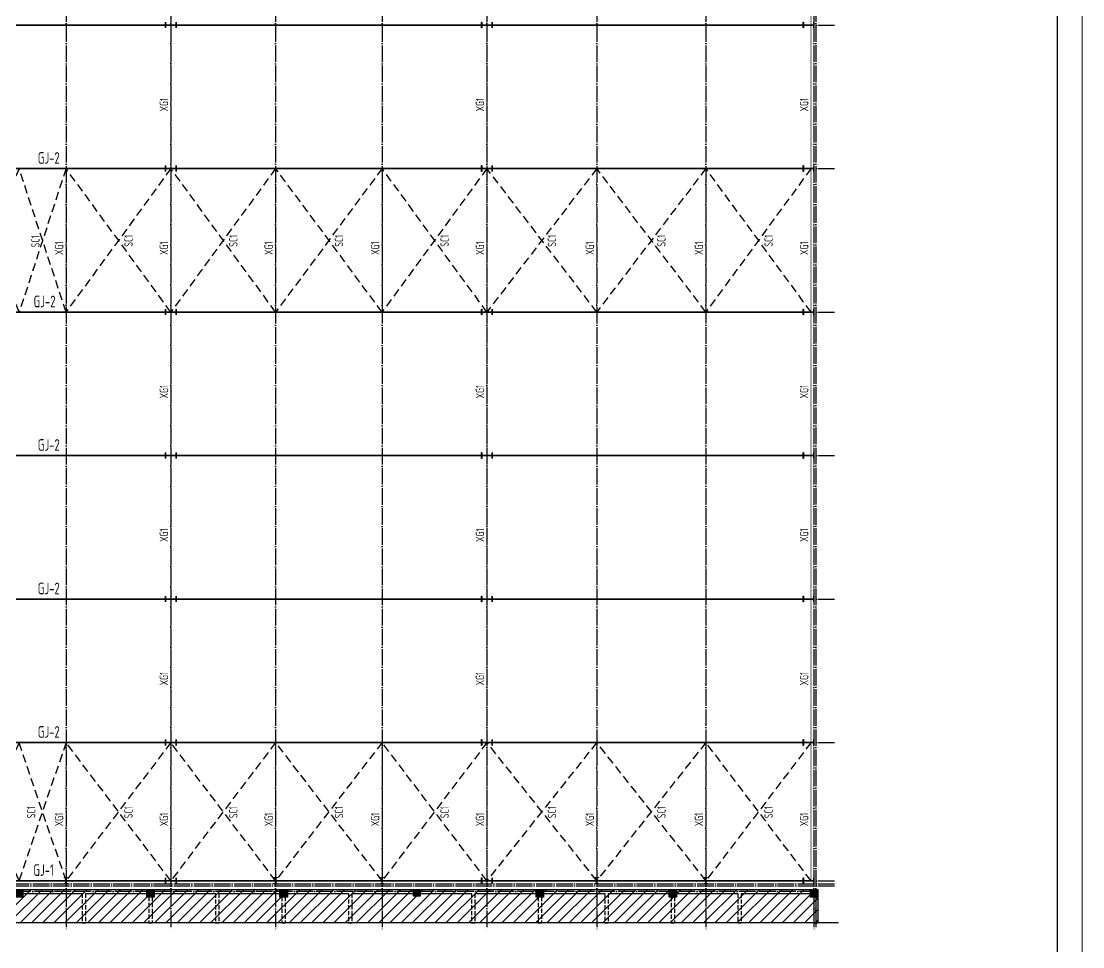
# Model space of a CAD drawing. Extents: x 447413 to 2975780, y -1432727 to 1301644.
# Drawn here: x 2679570 to 2743378, y -301533 to -245868 of the extents above; entities that cross this region are included whole.
import ezdxf
from ezdxf.enums import TextEntityAlignment as Align

# ---------------------------------------------------------------- set-up
doc = ezdxf.new("R2010")
doc.units = 0
doc.header["$LTSCALE"] = 1000
doc.header["$MEASUREMENT"] = 0
for name, pattern in [('DASH', [0.35, 0.25, -0.1]), ('DASHED', [0.75, 0.5, -0.25]), ('DOTE', [2.42, 2, -0.2, 0.02, -0.2])]:
    doc.linetypes.add(name, pattern=pattern)
for name, color, linetype in [('3T_WOOD', 21, 'Continuous'), ('COLUMN', 9, 'Continuous'), ('DIM_SYMB', 3, 'Continuous'), ('DOTE', 1, 'Continuous'), ('PUB_HATCH', 8, 'Continuous'), ('SC', 2, 'Continuous'), ('XG', 5, 'Continuous'), ('图框', 253, 'Continuous'), ('柱子', 3, 'Continuous')]:
    doc.layers.add(name, color=color, linetype=linetype)
doc.layers.add('WALL', color=140, linetype='Continuous', lineweight=25)
doc.layers.add('钢梁', color=141, linetype='Continuous', lineweight=18)
doc.styles.add('楷体', font='tssdeng.shx', dxfattribs={"bigfont": 'hztxt.shx'})

# ---------------------------------------------------------------- blocks, each defined once
blk = doc.blocks.new('A$C6B0021A6')
at = {"layer": '图框', "color": 2, "const_width": 40, "elevation": -84000}
blk.add_lwpolyline([(20, 84120), (118920, 84120), (118920, 20), (20, 20)], close=True, dxfattribs=at)
at = {"layer": '图框', "color": 153, "const_width": 58, "elevation": -84000}
blk.add_lwpolyline([(111420, 1020), (2520, 1020), (2520, 83120), (111420, 83120)], close=True, dxfattribs=at)
blk = doc.blocks.new('_FZH')
blk.add_lwpolyline([(-0.5, -0.5), (0.5, -0.5), (0.5, 0.5), (-0.5, 0.5)], close=True)
at = {"layer": 'PUB_HATCH'}
blk.add_solid([(-0.5, -0.5), (0.5, -0.5), (-0.5, 0.5), (0.5, 0.5)], dxfattribs=at)

msp = doc.modelspace()

# ---------------------------------------------------------------- hatches: boundary and pattern name
at = {"layer": 'PUB_HATCH'}
h = msp.add_hatch(dxfattribs=at)
h.set_pattern_fill('ANSI31', color=256, scale=300, style=0)
h.set_pattern_definition([(45, (2395352.1, -231324.66), (-336.7596, 336.7596), [])])
h.paths.add_polyline_path([(2631442.4, -298107.5), (2727462.1, -298107.5), (2727462.1, -300075.9), (2631442.4, -300075.9)])

# ---------------------------------------------------------------- linework, layer by layer
at = {"layer": '3T_WOOD', "linetype": 'DASH'}
for p, q in [((2683242.1, -298337.5, 252000), (2683242.1, -300102.5, 252000)), ((2683442.1, -298337.5, 252000), (2683442.1, -300102.5, 252000)), ((2687242.1, -298547.5, 252000), (2687242.1, -300102.5, 252000)), ((2687442.1, -298547.5, 252000), (2687442.1, -300102.5, 252000)), ((2691242.1, -298337.5, 252000), (2691242.1, -300102.5, 252000)), ((2691442.1, -298337.5, 252000), (2691442.1, -300102.5, 252000)), ((2695242.1, -298547.5, 252000), (2695242.1, -300102.5, 252000)), ((2695442.1, -298547.5, 252000), (2695442.1, -300102.5, 252000)), ((2699242.1, -298337.5, 252000), (2699242.1, -300102.5, 252000)), ((2699442.1, -298337.5, 252000), (2699442.1, -300102.5, 252000)), ((2706642.1, -298337.5, 252000), (2706642.1, -300102.5, 252000)), ((2706842.1, -298337.5, 252000), (2706842.1, -300102.5, 252000)), ((2710642.1, -298547.5, 252000), (2710642.1, -300102.5, 252000)), ((2710842.1, -298547.5, 252000), (2710842.1, -300102.5, 252000)), ((2714642.1, -298337.5, 252000), (2714642.1, -300102.5, 252000)), ((2714842.1, -298337.5, 252000), (2714842.1, -300102.5, 252000)), ((2718642.1, -298547.5, 252000), (2718642.1, -300102.5, 252000)), ((2718842.1, -298547.5, 252000), (2718842.1, -300102.5, 252000)), ((2722642.1, -298337.5, 252000), (2722642.1, -300102.5, 252000)), ((2722842.1, -298337.5, 252000), (2722842.1, -300102.5, 252000)), ((2683242.1, -300102.5, 252000), (2683442.1, -300102.5, 252000)), ((2687242.1, -300102.5, 252000), (2687442.1, -300102.5, 252000)), ((2691242.1, -300102.5, 252000), (2691442.1, -300102.5, 252000)), ((2695242.1, -300102.5, 252000), (2695442.1, -300102.5, 252000)), ((2699242.1, -300102.5, 252000), (2699442.1, -300102.5, 252000)), ((2706642.1, -300102.5, 252000), (2706842.1, -300102.5, 252000)), ((2710642.1, -300102.5, 252000), (2710842.1, -300102.5, 252000)), ((2714642.1, -300102.5, 252000), (2714842.1, -300102.5, 252000)), ((2718642.1, -300102.5, 252000), (2718842.1, -300102.5, 252000)), ((2722642.1, -300102.5, 252000), (2722842.1, -300102.5, 252000))]:
    msp.add_line(p, q, dxfattribs=at)
at = {"layer": 'DIM_SYMB', "elevation": 252000}
msp.add_lwpolyline([(2728688.3, -300102.5), (2678969.1, -300102.5), (2678854.5, -299787.5), (2678743.4, -300417.5), (2678631.6, -300102.5), (2628912.5, -300102.5)], dxfattribs=at)
at = {"layer": 'DOTE', "color": 8, "linetype": 'DOTE', "ltscale": 0.5}
for p, q in [((2688562.4, -179556.7, 252000), (2688562.4, -300544.1, 252000)), ((2707562.4, -179556.7, 252000), (2707562.4, -300544.1, 252000)), ((2727342.1, -179556.7, 252000), (2727342.1, -300544.1, 252000)), ((2628233.2, -254727.5, 252000), (2728651.9, -254727.5, 252000)), ((2628233.2, -263357.5, 252000), (2728651.9, -263357.5, 252000)), ((2628233.2, -271987.5, 252000), (2728651.9, -271987.5, 252000)), ((2628233.2, -280617.5, 252000), (2728651.9, -280617.5, 252000)), ((2628233.2, -289247.5, 252000), (2728651.9, -289247.5, 252000)), ((2628233.2, -297557.5, 252000), (2728651.9, -297557.5, 252000)), ((2628233.2, -297877.5, 252000), (2728651.9, -297877.5, 252000)), ((2727342.1, -298227.5, 252000), (2727342.1, -300075.9, 252000))]:
    msp.add_line(p, q, dxfattribs=at)
at = {"layer": 'DOTE', "linetype": 'DOTE', "ltscale": 0.5}
for p, q in [((2628233.2, -246097.9, 252000), (2728651.9, -246097.9, 252000)), ((2628233.2, -297757.5, 252000), (2728651.9, -297757.5, 252000))]:
    msp.add_line(p, q, dxfattribs=at)
at = {"layer": 'DOTE', "color": 8, "linetype": 'DOTE', "ltscale": 0.5, "elevation": 252000}
for points in [[(2682262.1, -179564.3), (2682262.1, -300550.2)], [(2694862.1, -179564.3), (2694862.1, -300550.2)], [(2701262.1, -179564.3), (2701262.1, -300550.2)], [(2714162.1, -179564.3), (2714162.1, -300550.2)], [(2720722.1, -179564.3), (2720722.1, -300550.2)], [(2727342.1, -298217.5), (2628912.5, -298217.5)]]:
    msp.add_lwpolyline(points, dxfattribs=at)
at = {"layer": 'DOTE', "linetype": 'DOTE', "ltscale": 0.5, "elevation": 252000}
msp.add_lwpolyline([(2727222.1, -179564.3), (2727222.1, -300550.2)], dxfattribs=at)
at = {"layer": 'SC', "linetype": 'DASHED', "elevation": 252000}
for points in [[(2727043.1, -254731.5), (2720728.6, -263357.5), (2714162.1, -254727.5), (2707562.4, -263361.5), (2701262.1, -254727.5), (2694862.1, -263361.5), (2688562.4, -254731.5), (2682262.1, -263361.5), (2679442.3, -254727.5), (2675862.1, -263361.5), (2669562.4, -254731.5), (2663268.6, -263357.5), (2656862.1, -254727.5), (2650562.4, -263361.5), (2644362.1, -254727.5), (2637888.6, -263357.5), (2631912.5, -254731.5)], [(2727043.1, -263361.5), (2720722.1, -254727.5), (2714168.6, -263357.5), (2707562.4, -254731.5), (2701262.1, -263361.5), (2694862.1, -254727.5), (2688562.4, -263361.5), (2682262.1, -254727.5), (2679452.3, -263357.5), (2675862.1, -254727.5), (2669562.4, -263361.5), (2663262.1, -254727.5), (2656862.1, -263361.5), (2650562.4, -254731.5), (2644362.1, -263361.5), (2637882.1, -254727.5), (2631912.5, -263361.5)], [(2727043.1, -297561.5), (2720722.1, -289247.5), (2714168.6, -297557.5), (2707562.4, -289251.5), (2701262.1, -297561.5), (2694862.1, -289247.5), (2688562.4, -297561.5), (2682262.1, -289247.5), (2679442.3, -297561.5), (2675862.1, -289247.5), (2669562.4, -297561.5), (2663262.1, -289247.5), (2656862.1, -297561.5), (2650562.4, -289251.5), (2644362.1, -297561.5), (2637882.1, -289247.5), (2631912.5, -297561.5)], [(2727043.1, -289251.5), (2720728.6, -297557.5), (2714162.1, -289247.5), (2707562.4, -297561.5), (2701262.1, -289247.5), (2694862.1, -297561.5), (2688562.4, -289251.5), (2682262.1, -297561.5), (2679442.3, -289247.5), (2675862.1, -297561.5), (2669562.4, -289251.5), (2663268.6, -297557.5), (2656862.1, -289247.5), (2650562.4, -297561.5), (2644362.1, -289247.5), (2637888.6, -297557.5), (2631912.5, -289251.5)]]:
    msp.add_lwpolyline(points, dxfattribs=at)
at = {"layer": 'WALL'}
for p, q in [((2679672.1, -298097.5, 252000), (2683342.1, -298097.5, 252000)), ((2679672.1, -298337.5, 252000), (2683242.1, -298337.5, 252000)), ((2683342.1, -298097.5, 252000), (2687117.1, -298097.5, 252000)), ((2683442.1, -298337.5, 252000), (2687117.1, -298337.5, 252000)), ((2687567.1, -298097.5, 252000), (2691342.1, -298097.5, 252000)), ((2687567.1, -298337.5, 252000), (2691242.1, -298337.5, 252000)), ((2691342.1, -298097.5, 252000), (2695117.1, -298097.5, 252000)), ((2691442.1, -298337.5, 252000), (2695117.1, -298337.5, 252000)), ((2695567.1, -298097.5, 252000), (2699342.1, -298097.5, 252000)), ((2695567.1, -298337.5, 252000), (2699242.1, -298337.5, 252000)), ((2699342.1, -298097.5, 252000), (2703142.2, -298097.5, 252000)), ((2699442.1, -298337.5, 252000), (2703142.2, -298337.5, 252000)), ((2703542.2, -298097.5, 252000), (2706742.1, -298097.5, 252000)), ((2703542.2, -298337.5, 252000), (2706642.1, -298337.5, 252000)), ((2706742.1, -298097.5, 252000), (2710517.1, -298097.5, 252000)), ((2706842.1, -298337.5, 252000), (2710517.1, -298337.5, 252000)), ((2710967.1, -298097.5, 252000), (2714742.1, -298097.5, 252000)), ((2710967.1, -298337.5, 252000), (2714642.1, -298337.5, 252000)), ((2714742.1, -298097.5, 252000), (2718517.1, -298097.5, 252000)), ((2714842.1, -298337.5, 252000), (2718517.1, -298337.5, 252000)), ((2718967.1, -298097.5, 252000), (2722742.1, -298097.5, 252000)), ((2718967.1, -298337.5, 252000), (2722642.1, -298337.5, 252000)), ((2722742.1, -298097.5, 252000), (2727012.1, -298097.5, 252000)), ((2722842.1, -298337.5, 252000), (2727012.1, -298337.5, 252000)), ((2727222.1, -298547.5, 252000), (2727222.1, -300102.5, 252000)), ((2727462.1, -298547.5, 252000), (2727462.1, -300102.5, 252000)), ((2727222.1, -300102.5, 252000), (2727462.1, -300102.5, 252000))]:
    msp.add_line(p, q, dxfattribs=at)
at = {"layer": 'XG', "const_width": 50, "elevation": 252000}
for points in [[(2688562.4, -297561.5), (2688562.4, -182642.4)], [(2707562.4, -297561.5), (2707562.4, -182642.4)], [(2727043.1, -297561.5), (2727043.1, -182642.4)], [(2682262.1, -263357.5), (2682262.1, -254727.5)], [(2682262.1, -263357.5), (2682262.1, -254727.5)], [(2694862.1, -263357.5), (2694862.1, -254727.5)], [(2701262.1, -263357.5), (2701262.1, -254727.5)], [(2714162.1, -263357.5), (2714162.1, -254727.5)], [(2720722.1, -263357.5), (2720722.1, -254727.5)], [(2682262.1, -297561.5), (2682262.1, -289247.5)], [(2694862.1, -297561.5), (2694862.1, -289247.5)], [(2701262.1, -297561.5), (2701262.1, -289247.5)], [(2714162.1, -297561.5), (2714162.1, -289247.5)], [(2720722.1, -297561.5), (2720722.1, -289247.5)]]:
    msp.add_lwpolyline(points, dxfattribs=at)
at = {"layer": '柱子', "color": 6, "ltscale": 100, "elevation": 252000}
for points in [[(2688251.4, -246093.9), (2688873.4, -246093.9), (2688873.4, -245922.9), (2688887.4, -245922.9), (2688887.4, -246272.9), (2688873.4, -246272.9), (2688873.4, -246101.9), (2688251.4, -246101.9), (2688251.4, -246272.9), (2688237.4, -246272.9), (2688237.4, -245922.9), (2688251.4, -245922.9)], [(2707251.4, -246093.9), (2707873.4, -246093.9), (2707873.4, -245922.9), (2707887.4, -245922.9), (2707887.4, -246272.9), (2707873.4, -246272.9), (2707873.4, -246101.9), (2707251.4, -246101.9), (2707251.4, -246272.9), (2707237.4, -246272.9), (2707237.4, -245922.9), (2707251.4, -245922.9)], [(2726586.1, -246093.9), (2727208.1, -246093.9), (2727208.1, -245922.9), (2727222.1, -245922.9), (2727222.1, -246272.9), (2727208.1, -246272.9), (2727208.1, -246101.9), (2726586.1, -246101.9), (2726586.1, -246272.9), (2726572.1, -246272.9), (2726572.1, -245922.9), (2726586.1, -245922.9)], [(2688251.4, -254723.5), (2688873.4, -254723.5), (2688873.4, -254552.5), (2688887.4, -254552.5), (2688887.4, -254902.5), (2688873.4, -254902.5), (2688873.4, -254731.5), (2688251.4, -254731.5), (2688251.4, -254902.5), (2688237.4, -254902.5), (2688237.4, -254552.5), (2688251.4, -254552.5)], [(2707251.4, -254723.5), (2707873.4, -254723.5), (2707873.4, -254552.5), (2707887.4, -254552.5), (2707887.4, -254902.5), (2707873.4, -254902.5), (2707873.4, -254731.5), (2707251.4, -254731.5), (2707251.4, -254902.5), (2707237.4, -254902.5), (2707237.4, -254552.5), (2707251.4, -254552.5)], [(2726586.1, -254723.5), (2727208.1, -254723.5), (2727208.1, -254552.5), (2727222.1, -254552.5), (2727222.1, -254902.5), (2727208.1, -254902.5), (2727208.1, -254731.5), (2726586.1, -254731.5), (2726586.1, -254902.5), (2726572.1, -254902.5), (2726572.1, -254552.5), (2726586.1, -254552.5)], [(2688251.4, -263353.5), (2688873.4, -263353.5), (2688873.4, -263182.5), (2688887.4, -263182.5), (2688887.4, -263532.5), (2688873.4, -263532.5), (2688873.4, -263361.5), (2688251.4, -263361.5), (2688251.4, -263532.5), (2688237.4, -263532.5), (2688237.4, -263182.5), (2688251.4, -263182.5)], [(2707251.4, -263353.5), (2707873.4, -263353.5), (2707873.4, -263182.5), (2707887.4, -263182.5), (2707887.4, -263532.5), (2707873.4, -263532.5), (2707873.4, -263361.5), (2707251.4, -263361.5), (2707251.4, -263532.5), (2707237.4, -263532.5), (2707237.4, -263182.5), (2707251.4, -263182.5)], [(2726586.1, -263353.5), (2727208.1, -263353.5), (2727208.1, -263182.5), (2727222.1, -263182.5), (2727222.1, -263532.5), (2727208.1, -263532.5), (2727208.1, -263361.5), (2726586.1, -263361.5), (2726586.1, -263532.5), (2726572.1, -263532.5), (2726572.1, -263182.5), (2726586.1, -263182.5)], [(2688251.4, -271983.5), (2688873.4, -271983.5), (2688873.4, -271812.5), (2688887.4, -271812.5), (2688887.4, -272162.5), (2688873.4, -272162.5), (2688873.4, -271991.5), (2688251.4, -271991.5), (2688251.4, -272162.5), (2688237.4, -272162.5), (2688237.4, -271812.5), (2688251.4, -271812.5)], [(2707251.4, -271983.5), (2707873.4, -271983.5), (2707873.4, -271812.5), (2707887.4, -271812.5), (2707887.4, -272162.5), (2707873.4, -272162.5), (2707873.4, -271991.5), (2707251.4, -271991.5), (2707251.4, -272162.5), (2707237.4, -272162.5), (2707237.4, -271812.5), (2707251.4, -271812.5)], [(2726586.1, -271983.5), (2727208.1, -271983.5), (2727208.1, -271812.5), (2727222.1, -271812.5), (2727222.1, -272162.5), (2727208.1, -272162.5), (2727208.1, -271991.5), (2726586.1, -271991.5), (2726586.1, -272162.5), (2726572.1, -272162.5), (2726572.1, -271812.5), (2726586.1, -271812.5)], [(2688251.4, -280613.5), (2688873.4, -280613.5), (2688873.4, -280442.5), (2688887.4, -280442.5), (2688887.4, -280792.5), (2688873.4, -280792.5), (2688873.4, -280621.5), (2688251.4, -280621.5), (2688251.4, -280792.5), (2688237.4, -280792.5), (2688237.4, -280442.5), (2688251.4, -280442.5)], [(2707251.4, -280613.5), (2707873.4, -280613.5), (2707873.4, -280442.5), (2707887.4, -280442.5), (2707887.4, -280792.5), (2707873.4, -280792.5), (2707873.4, -280621.5), (2707251.4, -280621.5), (2707251.4, -280792.5), (2707237.4, -280792.5), (2707237.4, -280442.5), (2707251.4, -280442.5)], [(2726586.1, -280613.5), (2727208.1, -280613.5), (2727208.1, -280442.5), (2727222.1, -280442.5), (2727222.1, -280792.5), (2727208.1, -280792.5), (2727208.1, -280621.5), (2726586.1, -280621.5), (2726586.1, -280792.5), (2726572.1, -280792.5), (2726572.1, -280442.5), (2726586.1, -280442.5)], [(2688251.4, -289243.5), (2688873.4, -289243.5), (2688873.4, -289072.5), (2688887.4, -289072.5), (2688887.4, -289422.5), (2688873.4, -289422.5), (2688873.4, -289251.5), (2688251.4, -289251.5), (2688251.4, -289422.5), (2688237.4, -289422.5), (2688237.4, -289072.5), (2688251.4, -289072.5)], [(2707251.4, -289243.5), (2707873.4, -289243.5), (2707873.4, -289072.5), (2707887.4, -289072.5), (2707887.4, -289422.5), (2707873.4, -289422.5), (2707873.4, -289251.5), (2707251.4, -289251.5), (2707251.4, -289422.5), (2707237.4, -289422.5), (2707237.4, -289072.5), (2707251.4, -289072.5)], [(2726586.1, -289243.5), (2727208.1, -289243.5), (2727208.1, -289072.5), (2727222.1, -289072.5), (2727222.1, -289422.5), (2727208.1, -289422.5), (2727208.1, -289251.5), (2726586.1, -289251.5), (2726586.1, -289422.5), (2726572.1, -289422.5), (2726572.1, -289072.5), (2726586.1, -289072.5)], [(2688251.4, -297553.5), (2688873.4, -297553.5), (2688873.4, -297382.5), (2688887.4, -297382.5), (2688887.4, -297732.5), (2688873.4, -297732.5), (2688873.4, -297561.5), (2688251.4, -297561.5), (2688251.4, -297732.5), (2688237.4, -297732.5), (2688237.4, -297382.5), (2688251.4, -297382.5)], [(2707251.4, -297553.5), (2707873.4, -297553.5), (2707873.4, -297382.5), (2707887.4, -297382.5), (2707887.4, -297732.5), (2707873.4, -297732.5), (2707873.4, -297561.5), (2707251.4, -297561.5), (2707251.4, -297732.5), (2707237.4, -297732.5), (2707237.4, -297382.5), (2707251.4, -297382.5)], [(2726586.1, -297553.5), (2727208.1, -297553.5), (2727208.1, -297382.5), (2727222.1, -297382.5), (2727222.1, -297732.5), (2727208.1, -297732.5), (2727208.1, -297561.5), (2726586.1, -297561.5), (2726586.1, -297732.5), (2726572.1, -297732.5), (2726572.1, -297382.5), (2726586.1, -297382.5)]]:
    msp.add_lwpolyline(points, close=True, dxfattribs=at)
for points in [[(2682162.1, -297378.5), (2682162.1, -297357.5), (2682362.1, -297357.5), (2682362.1, -297378.5), (2682281.6, -297378.5, 0.4142136), (2682268.6, -297391.5), (2682268.6, -297723.5, 0.4142136), (2682281.6, -297736.5), (2682362.1, -297736.5), (2682362.1, -297757.5), (2682162.1, -297757.5), (2682162.1, -297736.5), (2682242.6, -297736.5, 0.4142136), (2682255.6, -297723.5), (2682255.6, -297391.5, 0.4142136), (2682242.6, -297378.5)], [(2694762.1, -297378.5), (2694762.1, -297357.5), (2694962.1, -297357.5), (2694962.1, -297378.5), (2694881.6, -297378.5, 0.4142136), (2694868.6, -297391.5), (2694868.6, -297723.5, 0.4142136), (2694881.6, -297736.5), (2694962.1, -297736.5), (2694962.1, -297757.5), (2694762.1, -297757.5), (2694762.1, -297736.5), (2694842.6, -297736.5, 0.4142136), (2694855.6, -297723.5), (2694855.6, -297391.5, 0.4142136), (2694842.6, -297378.5)], [(2701162.1, -297378.5), (2701162.1, -297357.5), (2701362.1, -297357.5), (2701362.1, -297378.5), (2701281.6, -297378.5, 0.4142136), (2701268.6, -297391.5), (2701268.6, -297723.5, 0.4142136), (2701281.6, -297736.5), (2701362.1, -297736.5), (2701362.1, -297757.5), (2701162.1, -297757.5), (2701162.1, -297736.5), (2701242.6, -297736.5, 0.4142136), (2701255.6, -297723.5), (2701255.6, -297391.5, 0.4142136), (2701242.6, -297378.5)], [(2714062.1, -297378.5), (2714062.1, -297357.5), (2714262.1, -297357.5), (2714262.1, -297378.5), (2714181.6, -297378.5, 0.4142136), (2714168.6, -297391.5), (2714168.6, -297723.5, 0.4142136), (2714181.6, -297736.5), (2714262.1, -297736.5), (2714262.1, -297757.5), (2714062.1, -297757.5), (2714062.1, -297736.5), (2714142.6, -297736.5, 0.4142136), (2714155.6, -297723.5), (2714155.6, -297391.5, 0.4142136), (2714142.6, -297378.5)], [(2720622.1, -297378.5), (2720622.1, -297357.5), (2720822.1, -297357.5), (2720822.1, -297378.5), (2720741.6, -297378.5, 0.4142136), (2720728.6, -297391.5), (2720728.6, -297723.5, 0.4142136), (2720741.6, -297736.5), (2720822.1, -297736.5), (2720822.1, -297757.5), (2720622.1, -297757.5), (2720622.1, -297736.5), (2720702.6, -297736.5, 0.4142136), (2720715.6, -297723.5), (2720715.6, -297391.5, 0.4142136), (2720702.6, -297378.5)]]:
    msp.add_lwpolyline(points, format="xyb", close=True, dxfattribs=at)
at = {"layer": '钢梁', "lineweight": 35, "const_width": 100, "elevation": 252000}
for points in [[(2726572.1, -246097.9), (2632332.4, -246097.9)], [(2726572.1, -254727.5), (2632332.4, -254727.5)], [(2726572.1, -263357.5), (2632332.4, -263357.5)], [(2726572.1, -271987.5), (2632332.4, -271987.5)], [(2726572.1, -280617.5), (2632332.4, -280617.5)], [(2726572.1, -289247.5), (2632332.4, -289247.5)], [(2726572.1, -297557.5), (2632332.4, -297557.5)]]:
    msp.add_lwpolyline(points, dxfattribs=at)

# ---------------------------------------------------------------- block references
at = {"xscale": 1.5, "yscale": 1.5, "zscale": 1.5, "rotation": 270}
msp.add_blockref('A$C6B0021A6', (2617168.3, -166547.5, 252000), dxfattribs=at)
at = {"layer": 'COLUMN'}
for p, xscale, yscale, zscale, rotation in [((2679447.1, -298322.5, 252000), -450, 450, 450, 270), ((2687342.1, -298322.5, 252000), -450, 450, 450, 270), ((2695342.1, -298322.5, 252000), -450, 450, 450, 270), ((2703342.2, -298297.5, 252000), -400, 400, 400, 90), ((2710742.1, -298322.5, 252000), -450, 450, 450, 270), ((2718742.1, -298322.5, 252000), -450, 450, 450, 270), ((2727237.1, -298322.5, 252000), -450, 450, 450, 270)]:
    msp.add_blockref('_FZH', p, dxfattribs=dict(at, xscale=xscale, yscale=yscale, zscale=zscale, rotation=rotation))

# ---------------------------------------------------------------- texts
at = {"layer": 'SC', "linetype": 'DASHED', "style": '楷体', "width": 0.7}
for p in [(2680675.1, -259109.7, 252000), (2686267, -259072.4, 252000), (2692567, -259072.4, 252000), (2698916.9, -259070.4, 252000), (2705267, -259072.4, 252000), (2711720.2, -259070.4, 252000), (2718300.1, -259068.4, 252000), (2724740.6, -259070.4, 252000), (2680417, -293443.2, 252000), (2686267, -293445.2, 252000), (2692567, -293445.2, 252000), (2698916.9, -293443.2, 252000), (2705267, -293445.2, 252000), (2711720.2, -293443.2, 252000), (2718300.1, -293441.2, 252000), (2724740.6, -293443.2, 252000)]:
    msp.add_text('SC1', height=500, rotation=90.000003, dxfattribs=at).set_placement(p, align=Align.CENTER)
at = {"layer": 'XG', "color": 7, "style": '楷体', "width": 0.7}
for p in [(2688394.4, -250890, 252000), (2707394.4, -250890, 252000), (2726875.1, -250890, 252000), (2682094.1, -259519.8, 252000), (2688394.4, -259519.8, 252000), (2694694.1, -259519.8, 252000), (2701094.1, -259519.8, 252000), (2707394.4, -259519.8, 252000), (2713994.1, -259519.8, 252000), (2720554.1, -259519.8, 252000), (2726875.1, -259519.8, 252000), (2688394.4, -268149.8, 252000), (2707394.4, -268149.8, 252000), (2726875.1, -268149.8, 252000), (2688394.4, -276779.8, 252000), (2707394.4, -276779.8, 252000), (2726875.1, -276779.8, 252000), (2688394.4, -285409.8, 252000), (2707394.4, -285409.8, 252000), (2726875.1, -285409.8, 252000), (2682094.1, -293879.8, 252000), (2688394.4, -293879.8, 252000), (2694694.1, -293879.8, 252000), (2701094.1, -293879.8, 252000), (2707394.4, -293879.8, 252000), (2713994.1, -293879.8, 252000), (2720554.1, -293879.8, 252000), (2726875.1, -293879.8, 252000)]:
    msp.add_text('XG1', height=500, rotation=90.000003, dxfattribs=at).set_placement(p, align=Align.CENTER)
at = {"layer": '钢梁', "color": 6, "lineweight": 35, "style": '楷体', "width": 0.7}
for s, p in [('GJ-2', (2680567.6, -254442.6, 252000)), ('GJ-2', (2680314.5, -263072.6, 252000)), ('GJ-2', (2680567.6, -271702.6, 252000)), ('GJ-2', (2680567.6, -280332.6, 252000)), ('GJ-2', (2680567.6, -288962.6, 252000)), ('GJ-1', (2680298.8, -297272.6, 252000))]:
    msp.add_text(s, height=700, dxfattribs=at).set_placement(p)

doc.saveas('drawing.dxf')
